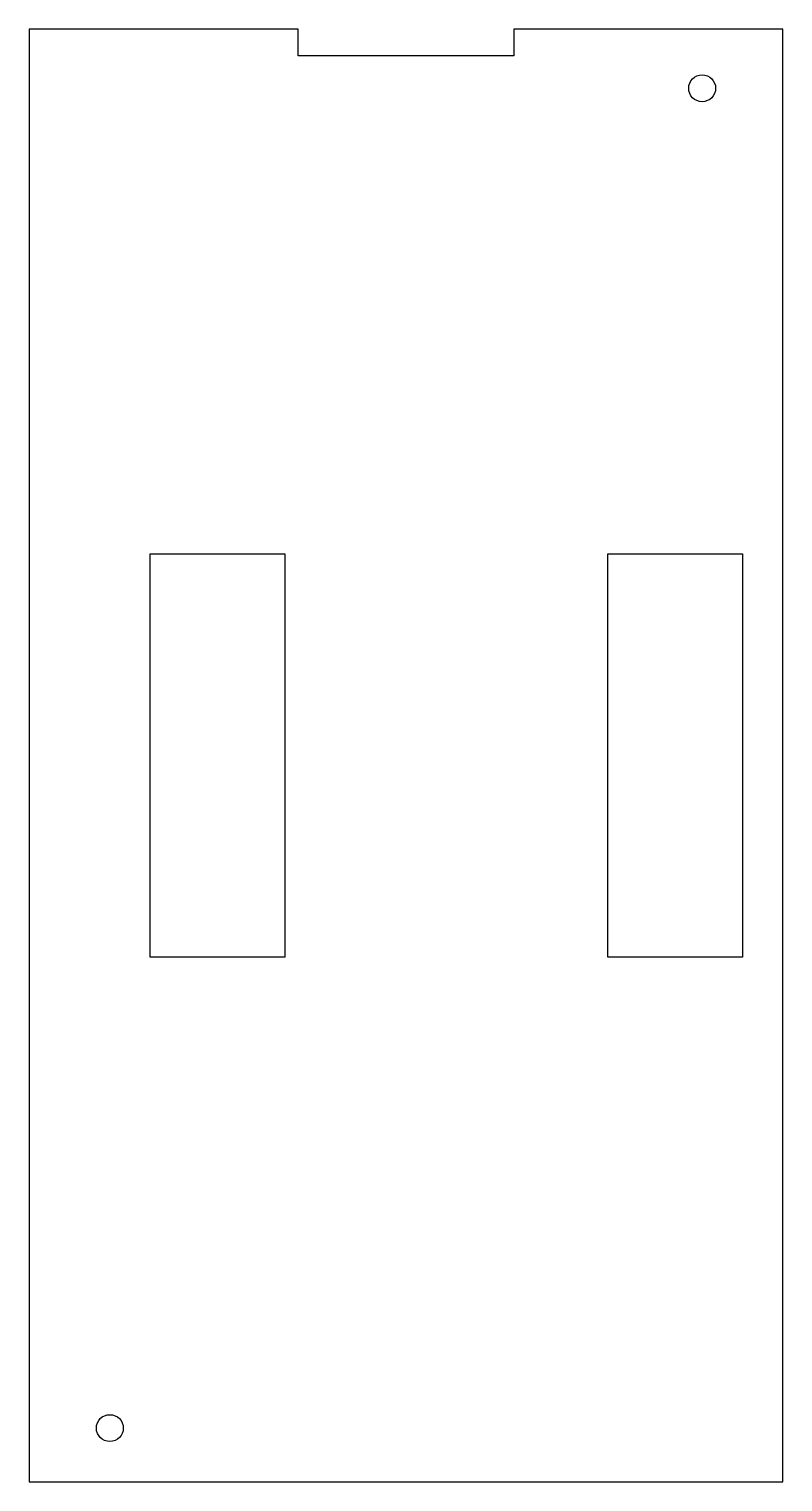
# Model space of a CAD drawing. Extents: x 0 to 28, y 0 to 54.
import ezdxf

# ---------------------------------------------------------------- set-up
doc = ezdxf.new("R2010")
doc.units = 0
doc.header["$MEASUREMENT"] = 0
doc.layers.get('0').update_dxf_attribs({"linetype": 'CONTINUOUS'})

msp = doc.modelspace()

# ---------------------------------------------------------------- linework, layer by layer
at = {"color": 7, "linetype": 'CONTINUOUS'}
for points in [[(10.026458, 54.026457), (0.026458, 54.026457), (0.026458, 0.026458), (28.026457, 0.026458), (28.026457, 54.026457), (18.026458, 54.026457), (18.026458, 53.026456), (10.026458, 53.026456)], [(9.526458, 19.526458), (4.526459, 19.526458), (4.526459, 34.52646), (9.526458, 34.52646)], [(26.526458, 19.526458), (21.526459, 19.526458), (21.526459, 34.52646), (26.526458, 34.52646)]]:
    msp.add_lwpolyline(points, close=True, dxfattribs=at)
msp.add_circle((3.026458, 2.026459), 0.5, dxfattribs=at)
msp.add_ellipse((25.026459, 51.826458), major_axis=(-0.500001, 0), ratio=0.999997, dxfattribs=at)

doc.saveas('drawing.dxf')
